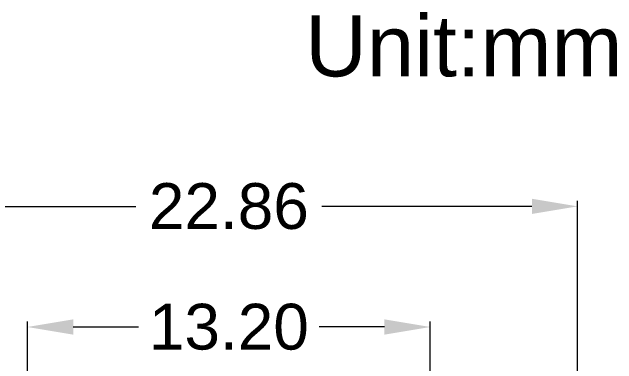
# Model space of a CAD drawing. Extents: x 17.3 to 58.6, y 21.7 to 91.7.
# Drawn here: x 31 to 50.82, y 80.17 to 91.69 of the extents above; entities that cross this region are included whole.
import ezdxf

# ---------------------------------------------------------------- set-up
doc = ezdxf.new("R2010")
doc.units = 0
doc.header["$MEASUREMENT"] = 0
doc.layers.get('0').update_dxf_attribs({"linetype": 'CONTINUOUS'})
doc.styles.get("Standard").update_dxf_attribs({"font": 'arial.ttf'})
doc.dimstyles.new('1', dxfattribs={"dimtxt": 1.5, "dimasz": 1.5, "dimexe": 0.18, "dimexo": 0, "dimgap": 0.5, "dimtad": 0, "dimtih": 1, "dimtoh": 1, "dimzin": 0, "dimdsep": 46, "dimtxsty": 'Standard', "dimcen": 0.09, "dimclrd": 7, "dimadec": 0, "dimazin": 0, "dimtfac": 1, "dimtofl": 0, "dimtmove": 2, "dimatfit": 3, "dimfxl": 1, "dimtolj": 1, "dimtzin": 0, "dimlwd": 15, "dimlwe": 15, "dimarcsym": 0})

# ---------------------------------------------------------------- blocks, each defined once
blk = doc.blocks.new('*D80')
at = {"color": 0, "linetype": 'Continuous', "lineweight": 15, "transparency": 16777216}
for p, q in [((31.5, 79.005), (31.5, 81.556)), ((44.7, 79.005), (44.7, 81.556))]:
    blk.add_line(p, q, dxfattribs=at)
at = {"color": 7, "linetype": 'Continuous', "lineweight": 15, "transparency": 16777216}
for p, q in [((33, 81.376), (35.142, 81.376)), ((43.2, 81.376), (41.058, 81.376))]:
    blk.add_line(p, q, dxfattribs=at)
at = {"color": 7, "linetype": 'Continuous', "transparency": 16777216}
for points in [[(33, 81.626), (33, 81.126), (31.5, 81.376)], [(43.2, 81.626), (43.2, 81.126), (44.7, 81.376)]]:
    blk.add_solid(points, dxfattribs=at)
at = {"color": 0, "linetype": 'Continuous', "transparency": 16777216, "insert": (38.1, 81.376), "char_height": 1.5, "attachment_point": 5}
blk.add_mtext('\\A1;13.20', dxfattribs=at)
blk = doc.blocks.new('*D82')
at = {"color": 0, "linetype": 'Continuous', "lineweight": 15, "transparency": 16777216}
for p, q in [((26.67, 72.085), (26.67, 85.508)), ((49.53, 72.085), (49.53, 85.508))]:
    blk.add_line(p, q, dxfattribs=at)
at = {"color": 7, "linetype": 'Continuous', "lineweight": 15, "transparency": 16777216}
for p, q in [((28.17, 85.328), (35.057, 85.328)), ((48.03, 85.328), (41.143, 85.328))]:
    blk.add_line(p, q, dxfattribs=at)
at = {"color": 7, "linetype": 'Continuous', "transparency": 16777216}
for points in [[(28.17, 85.578), (28.17, 85.078), (26.67, 85.328)], [(48.03, 85.578), (48.03, 85.078), (49.53, 85.328)]]:
    blk.add_solid(points, dxfattribs=at)
at = {"color": 0, "linetype": 'Continuous', "transparency": 16777216, "insert": (38.1, 85.328), "char_height": 1.5, "attachment_point": 5}
blk.add_mtext('\\A1;22.86', dxfattribs=at)

msp = doc.modelspace()

# ---------------------------------------------------------------- texts
at = {"linetype": 'Continuous'}
msp.add_text('Unit:mm', height=2, dxfattribs=at).set_placement((40.603038, 89.585185))

# ---------------------------------------------------------------- dimensions: what is measured, and where the dimension line sits
for base, p1, p2, picture, middle in [((49.53, 85.328286), (26.67, 72.084946), (49.53, 72.084946), '*D82', (38.1, 85.328286)), ((44.699936, 81.376375), (31.500064, 79.004668), (44.699936, 79.004668), '*D80', (38.1, 81.376375))]:
    dim = msp.add_linear_dim(base=base, p1=p1, p2=p2, dimstyle='1', dxfattribs=at)
    dim.commit()
    dim.dimension.update_dxf_attribs({"geometry": picture, "text_midpoint": middle})

doc.saveas('drawing.dxf')
